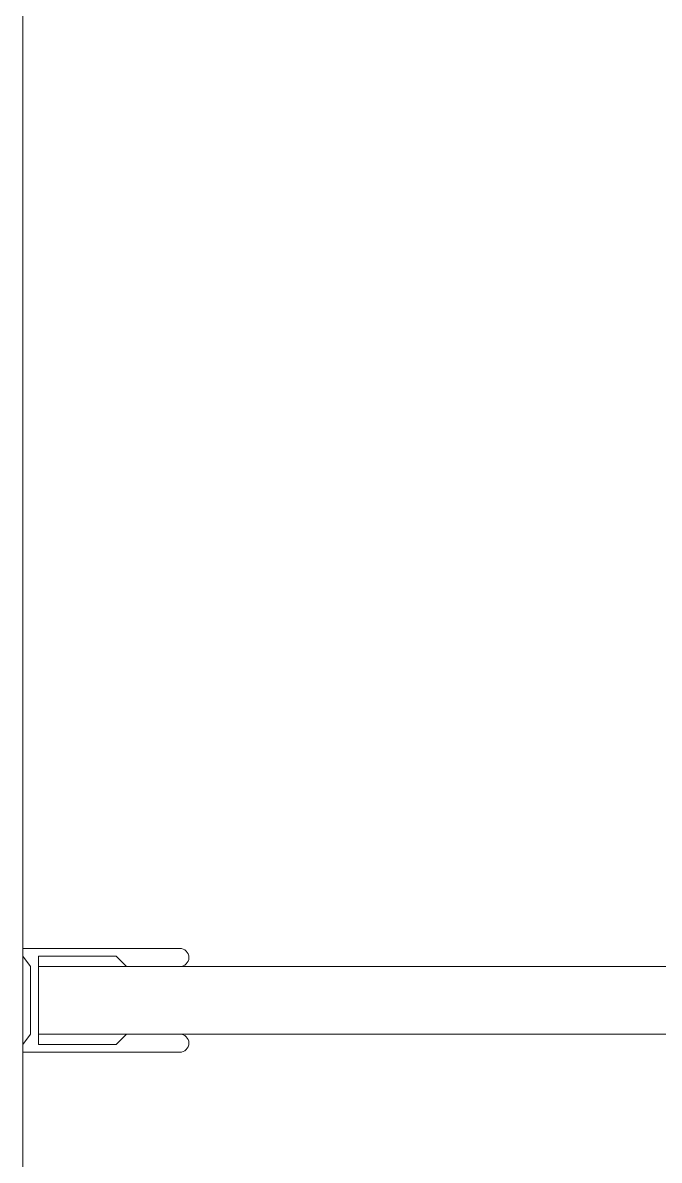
# Model space of a CAD drawing. Header units: millimetres. Extents: x -177800 to -26107, y -132450 to -18386.
# Drawn here: x -167786.4 to -167663.7, y -125529.7 to -125310.5 of the extents above; entities that cross this region are included whole.
import ezdxf

# ---------------------------------------------------------------- set-up
doc = ezdxf.new("R2010")
doc.units = ezdxf.units.MM
doc.layers.add('0-1', color=7, linetype='Continuous', lineweight=5)
doc.layers.add('A-_GENM----_M', color=6, linetype='Continuous', lineweight=9, true_color=0xff00ff)
doc.layers.add('A-_WALLPRTN_E-1', color=6, linetype='Continuous', lineweight=18, true_color=0xff00ff)

# ---------------------------------------------------------------- blocks, each defined once
blk = doc.blocks.new('IDA - Toilet Partition - Corner - 950Lx700Width-4450347-BLK 2 UPPER ROOF PLAN')
at = {"layer": 'A-_GENM----_M'}
for p, q in [((900, 1784), (900, 3)), ((913, 3), (913, 1784)), ((896.5, 30.25), (896.5, 0)), ((900, 20), (900, 30.25)), ((913, 30.25), (913, 20)), ((916.5, 0), (916.5, 30.25)), ((898, 18), (900, 20)), ((913, 20), (915, 18)), ((898, 3), (898, 18)), ((915, 18), (915, 3)), ((915, 3), (898, 3)), ((900, 3), (913, 3)), ((896.5, 0), (898, 0)), ((898, 0), (900, 1.5)), ((900, 1.5), (913, 1.5)), ((913, 1.5), (915, 0)), ((915, 0), (916.5, 0))]:
    blk.add_line(p, q, dxfattribs=at)
for centre, start, end in [((898.25, 30.25), 90, 180), ((898.25, 30.25), 0, 90), ((914.75, 30.25), 90, 180), ((914.75, 30.25), 0, 90)]:
    blk.add_arc(centre, 1.75, start, end, dxfattribs=at)
blk = doc.blocks.new('1599_DB_A_BLK3_1STGD_R21_rvt-1-BLK 2 UPPER ROOF PLAN')
at = {"layer": 'A-_GENM----_M'}
blk.add_line((-167786.37, -124302.37), (-167786.37, -126392.37), dxfattribs=at)
at = {"layer": 'A-_WALLPRTN_E-1'}
blk.add_line((-167786.37, -127602.37), (-167786.37, -124302.37), dxfattribs=at)
at = {"layer": 'A-_GENM----_M', "rotation": 269.9999999999996}
blk.add_blockref('IDA - Toilet Partition - Corner - 950Lx700Width-4450347-BLK 2 UPPER ROOF PLAN', (-167786.37, -124592.37), dxfattribs=at)

msp = doc.modelspace()

# ---------------------------------------------------------------- block references
at = {"layer": '0-1'}
msp.add_blockref('1599_DB_A_BLK3_1STGD_R21_rvt-1-BLK 2 UPPER ROOF PLAN', (0, 0), dxfattribs=at)

doc.saveas('drawing.dxf')
